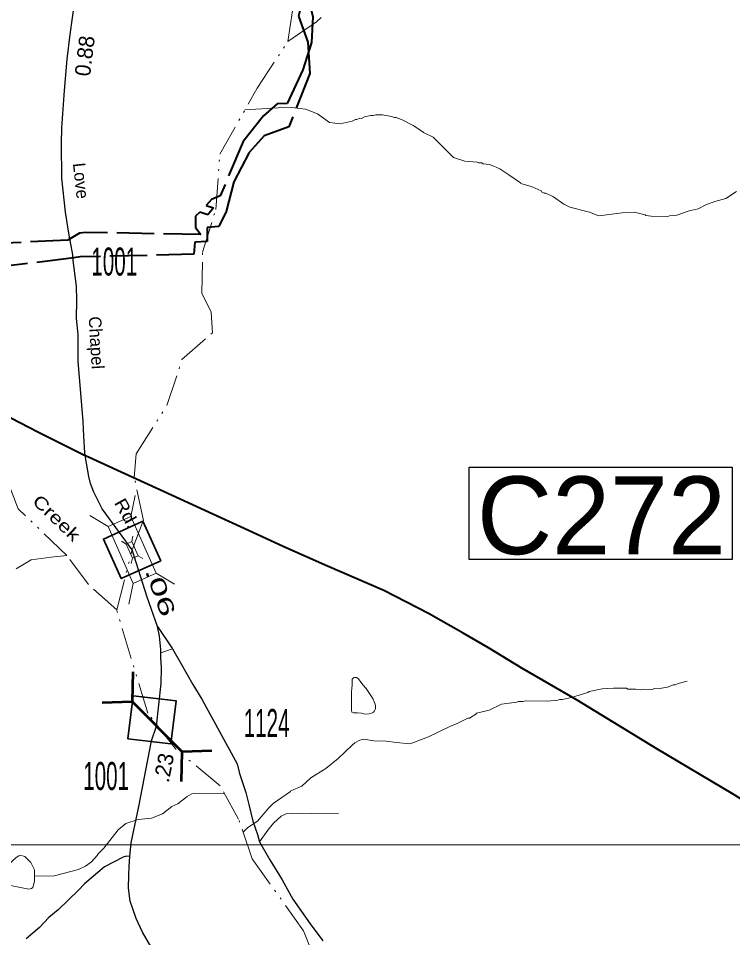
# Model space of a CAD drawing. Extents: x 472450 to 514595, y 155055 to 196778.
# Drawn here: x 478970 to 480117, y 161898 to 163374 of the extents above; entities that cross this region are included whole.
import ezdxf
from ezdxf.enums import TextEntityAlignment as Align

# ---------------------------------------------------------------- set-up
doc = ezdxf.new("R2010")
doc.units = 0
doc.header["$LTSCALE"] = 10
doc.linetypes.add('DASH_DOUBLE_DOT', pattern=[9.2, 5, -1.2, 0.3, -1.2, 0.3, -1.2])
doc.linetypes.add('LONG_DASHED', pattern=[7.5, 6, -1.5])
for name, color, linetype, lineweight in [('11', 7, 'Continuous', 40), ('17', 7, 'Continuous', 13), ('31', 7, 'Continuous', 35), ('32', 7, 'Continuous', 25), ('35', 7, 'Continuous', 13), ('48', 7, 'LONG_DASHED', 40), ('49', 7, 'LONG_DASHED', 40), ('50', 7, 'Continuous', 13), ('56', 7, 'Continuous', 40), ('59', 7, 'DASH_DOUBLE_DOT', 13), ('62', 7, 'Continuous', 13), ('63', 7, 'Continuous', 13), ('8', 7, 'Continuous', 25)]:
    doc.layers.add(name, color=color, linetype=linetype, lineweight=lineweight)
doc.layers.add('21', color=7, linetype='Continuous')

msp = doc.modelspace()

# ---------------------------------------------------------------- linework, layer by layer
at = {"layer": '31', "lineweight": 25}
msp.add_lwpolyline([(479693.97, 162653.3), (480115.98, 162653.3), (480115.98, 162504.88), (479693.97, 162504.88)], close=True, dxfattribs=at)
at = {"layer": '31'}
for points in [[(479170.24, 162566.2), (479198.79, 162502.85), (479135.4, 162474.28), (479106.84, 162537.62)], [(479215.21, 162208.92), (479146.2, 162217.04), (479154.32, 162286.1), (479223.33, 162277.98)]]:
    msp.add_lwpolyline(points, close=True, dxfattribs=at)
at = {"layer": '32'}
for points in [[(479152.82, 162520.24), (479104.87, 162586.3), (479091.27, 162613.14), (479086.26, 162627.06), (479083.37, 162638.09), (479078.21, 162668.72), (479077.08, 162676.16), (479075.34, 162702.6), (479074.28, 162726.4), (479066.47, 162823.53), (479066.12, 162866.37), (479063.64, 162891.6), (479064.24, 162921.21), (479063.35, 162943.79), (479058.31, 162985.08), (479057.6, 162994.32), (479051.92, 163025.85), (479045.98, 163062.63), (479040.06, 163116.96), (479039.7, 163173.02), (479040.09, 163198.02), (479044.47, 163257.93), (479048.48, 163308.51), (479053.36, 163348.11), (479060.79, 163401.55)], [(479193.71, 162397.39), (479177.05, 162444.17), (479152.82, 162520.24)], [(479149.03, 162027.93), (479151.16, 162049.6), (479163.58, 162108.03), (479184.14, 162213.41), (479191.71, 162237.08), (479199.39, 162305.73), (479200.1, 162331.31), (479199.04, 162346.94), (479198.68, 162360.44), (479196.55, 162381.76), (479193.71, 162397.39)], [(479193.71, 162397.39), (479217.85, 162361.51), (479232.01, 162336.37), (479250.44, 162303.8), (479264.73, 162280.46), (479321.35, 162176.68), (479325.19, 162161.31), (479335.59, 162130.65), (479339.98, 162111.43), (479346.55, 162084.59), (479354.02, 162063.18), (479357.53, 162051.65), (479373.98, 162022.55), (479393.48, 161990.13), (479410.73, 161959.41), (479438.65, 161919.57), (479459.14, 161892.2)], [(479149.03, 162027.93), (479144.03, 162028.51), (479138.51, 162026.73), (479108.43, 162011.35), (479076.29, 161983.76), (479067, 161973.52), (479034.23, 161942.28), (479019.4, 161929.65), (479003.96, 161914.05), (478982.91, 161895.44)], [(479196.23, 161860.46), (479169.61, 161906.28), (479159.33, 161928.21), (479149.74, 161956.28), (479147.26, 161977.24), (479147.61, 161997.84), (479148.32, 162011.94), (479149.03, 162027.93)]]:
    msp.add_lwpolyline(points, dxfattribs=at)
at = {"layer": '35'}
msp.add_line((479198.68, 162354.76), (479217.85, 162361.51), dxfattribs=at)
msp.add_lwpolyline([(479357.53, 162051.65), (479370.88, 162070.36), (479379.58, 162081.22), (479391.95, 162092.62), (479399.88, 162096.12), (479419.43, 162097.68), (479463.31, 162096.43), (479484.05, 162096.74)], dxfattribs=at)
at = {"layer": '48'}
for points in [[(479640.54, 163778.42), (479605.75, 163717.02), (479541.74, 163610.61), (479477.72, 163542.62), (479447.24, 163480.54), (479425.9, 163400.73), (479419.8, 163377.09), (479435.05, 163335.7), (479438.09, 163285.45), (479404.56, 163199.73), (479364.93, 163184.95), (479340.55, 163158.34), (479316.16, 163111.05), (479303.97, 163063.75), (479291.77, 163039.36), (479273.48, 163037.89), (479273.48, 163015.72), (479253.67, 163014.24), (479252.14, 162995.03), (479069.24, 162990.59), (479059.43, 162989.37)], [(479059.43, 162989.37), (478950.36, 162975.81), (478767.46, 162968.42), (478618.09, 162965.47), (478610.47, 163123.61), (478784.22, 163190.12), (478784.22, 163345.31), (478688.2, 163367.48), (478508.35, 163234.46), (478342.21, 163370.43), (478341.79, 163370.54)]]:
    msp.add_lwpolyline(points, dxfattribs=at)
at = {"layer": '49'}
for points in [[(479650.66, 163831.61), (479583.51, 163730.38), (479519.49, 163623.97), (479467.44, 163552.14), (479421.25, 163465.27), (479435.79, 163405.41), (479442.86, 163376.1), (479440.84, 163335.17), (479426.7, 163291.2), (479401.62, 163236.83), (479385.47, 163236.32), (479363.76, 163217.12), (479330.94, 163176.18), (479294.34, 163089), (479280.22, 163083.09), (479271.5, 163073.09), (479283.25, 163069.67), (479274.38, 163058.44), (479261.44, 163062.8), (479254.38, 163056.06), (479254.34, 163037.75), (479263.16, 163026.59), (479078.44, 163030.15), (479068.62, 163028.93)], [(479068.62, 163028.93), (479049.56, 163017.48), (478780.44, 163005.31), (478620.06, 163001.14), (478609.56, 163171.81), (478794.47, 163228.86), (478794.31, 163384.86), (478686.44, 163414.02), (478502.28, 163279.31), (478401.97, 163365.12), (478345.25, 163411.52)]]:
    msp.add_lwpolyline(points, dxfattribs=at)
at = {"layer": '50'}
for p, q in [((479150.9, 162574.05), (479157.84, 162607.38)), ((479114.32, 162557.89), (479085.01, 162575.2)), ((479220.63, 162465.28), (479191.32, 162482.59)), ((479147.8, 162433.09), (479154.73, 162466.42))]:
    msp.add_line(p, q, dxfattribs=at)
at = {"layer": '50', "linetype": 'LONG_DASHED'}
for p, q in [((479143.19, 162529.65), (479135.87, 162533.98)), ((479152.34, 162533.69), (479154.07, 162542.02)), ((479151.56, 162498.45), (479153.3, 162506.78)), ((479169.77, 162506.5), (479162.44, 162510.82))]:
    msp.add_line(p, q, dxfattribs=at)
at = {"layer": '50', "lineweight": 53}
for p, q in [((479104.85, 162275.29), (479152.66, 162276.58)), ((479231.85, 162148.2), (479233.17, 162196)), ((479280.97, 162197.28), (479233.17, 162196))]:
    msp.add_line(p, q, dxfattribs=at)
at = {"layer": '50'}
msp.add_lwpolyline([(479114.32, 162557.89), (479154.73, 162466.42), (479191.32, 162482.59), (479150.9, 162574.05)], close=True, dxfattribs=at)
at = {"layer": '50', "linetype": 'LONG_DASHED'}
msp.add_lwpolyline([(479143.19, 162529.65), (479153.3, 162506.78), (479162.44, 162510.82), (479152.34, 162533.69)], close=True, dxfattribs=at)
at = {"layer": '50', "lineweight": 53}
msp.add_lwpolyline([(479153.97, 162324.38), (479152.66, 162276.58), (479233.17, 162196)], dxfattribs=at)
at = {"layer": '56'}
for points in [[(479082.58, 162668.98), (479073.99, 162672.9), (479001.48, 162709.55), (478944.68, 162738.56), (478890.37, 162770.58), (478807.82, 162826.27), (478699.36, 162900.72), (478628.26, 162949.54), (478530.12, 163018.91), (478407.83, 163102.72), (478334.61, 163152.09)], [(480472.22, 161914.6), (480419.6, 161945.99), (480351.97, 161985.59), (480234.32, 162055.29), (480117.35, 162128.02), (479994.83, 162200.87), (479866.99, 162278.7), (479778.25, 162330.25), (479724.57, 162362.86), (479684.13, 162386.73), (479628.59, 162418.22), (479556.7, 162454.79), (479466.5, 162494.17), (479396.38, 162525.29), (479339.51, 162551.25), (479269.36, 162583.59), (479197.39, 162616.5), (479135.08, 162645.02), (479082.58, 162668.98)]]:
    msp.add_lwpolyline(points, dxfattribs=at)
at = {"layer": '59'}
for points in [[(479128.03, 162423.81), (479152.82, 162520.24), (479170.89, 162567.53), (479156.38, 162636.33), (479159.44, 162674.3), (479208.81, 162752.33), (479232.88, 162825.88), (479281.66, 162868.91), (479279.53, 162901.97), (479264.91, 162932.3), (479265.81, 162998.3), (479287.16, 163066.91), (479293.53, 163155.81), (479353.59, 163261.64), (479402.97, 163336.69), (479425.22, 163486.3), (479472.75, 163607.39), (479589.5, 163763.12), (479626.38, 163849.42), (479631.88, 163884.31), (479732.75, 164002.33), (479893.05, 164359.39)], [(479047.88, 162511.45), (478970.16, 162586.05), (478953.09, 162629.44), (478954, 162700.44), (478907.38, 162797.41), (478873.22, 162897.16), (478808.62, 163002.5), (478744.91, 163180.84), (478490.89, 163516.83), (478477.83, 163556.49), (478456.72, 163570.58)], [(479047.88, 162511.45), (479023, 162508.38), (478990.78, 162504.5), (478966.5, 162489.7)], [(479128.03, 162423.81), (479082.94, 162464.75), (479047.88, 162511.45)], [(480118.03, 160790.17), (480116.5, 160867.25), (480094.25, 160902.7), (480033.28, 160898.94), (480005.56, 160921.5), (479976, 160978.12), (479956.78, 161052.55), (479919.59, 161121.31), (479920.22, 161169.33), (479930.88, 161195.12), (479926, 161215.23), (479834.25, 161364.14), (479802.25, 161432.83), (479702.28, 161548.88), (479682.47, 161592.28), (479529.47, 161734.44), (479442.59, 161872.23), (479427.97, 161908.55), (479345.66, 162024.25), (479323.72, 162087.73), (479294.16, 162141.36), (479222.98, 162200.22), (479177.81, 162257.94), (479128.03, 162423.81)]]:
    msp.add_lwpolyline(points, dxfattribs=at)
at = {"layer": '62'}
for points in [[(479402.97, 163336.69), (479448.81, 163368.02), (479456.28, 163375.38)], [(479333.82, 163226.8), (479387.06, 163229.95), (479391.34, 163231.11), (479409.03, 163230.75), (479430.94, 163228.06), (479450.34, 163220.42), (479469.69, 163206.78), (479486.72, 163204.19), (479506.25, 163208.8), (479511.19, 163211.19), (479513.62, 163211.14), (479518.53, 163213.3), (479520.97, 163213.25), (479525.91, 163215.66), (479535.72, 163217.95), (479539.97, 163217.86), (479544.22, 163219.03), (479554.59, 163219.08), (479569.19, 163216.28), (479574.03, 163214.44), (479576.47, 163214.38), (479586.22, 163210.69), (479603.72, 163201.83), (479619.47, 163191.75), (479620.69, 163190.48), (479635.78, 163182.92), (479668.91, 163150.25), (479687.03, 163144.38), (479706.59, 163142.98), (479709, 163141.69), (479713.88, 163141.58), (479716.28, 163140.28), (479726, 163139.09), (479733.28, 163136.44), (479743, 163132), (479757.5, 163122.7), (479776.19, 163109.56), (479776.78, 163108.55), (479795, 163103.19), (479809.56, 163096.89), (479810.16, 163095.12), (479814.38, 163093.3), (479816.81, 163093.23), (479828.94, 163087), (479845.84, 163075.66), (479855.5, 163070.7), (479887.09, 163062.81), (479901.69, 163056.52), (479939.53, 163061.52), (479959.06, 163062.61), (479976.12, 163058.52), (479977.28, 163057.25), (479985.81, 163056.08), (480012.66, 163055.53), (480015.09, 163056.73), (480027.31, 163057.73), (480046.91, 163064.84), (480061.59, 163067.81), (480073.91, 163074.31), (480087.97, 163079.53), (480105.78, 163084.67), (480123, 163095.58)], [(479330.91, 162066.91), (479338.59, 162074.42), (479354, 162084.61), (479372, 162105.77), (479379.38, 162112.86), (479407.16, 162132.06), (479407.75, 162133.3), (479424.97, 162140.95), (479439.75, 162154.17), (479463.81, 162168.94), (479483.5, 162185.05), (479505.78, 162206.86), (479510.09, 162210.28), (479518.12, 162214.61), (479524.84, 162216.23), (479540.69, 162213.66), (479560.75, 162213.27), (479577.19, 162210.67), (479597.91, 162209.02), (479601.56, 162209.69), (479628.53, 162220.14), (479662.94, 162236.72), (479674.59, 162241.48), (479691.78, 162249.89), (479694.22, 162249.84), (479704.66, 162256.38), (479705.34, 162258.12), (479726.12, 162262.7), (479745.75, 162272.31), (479770.22, 162275.58), (479772.66, 162276.77), (479779.97, 162276.62), (479784.25, 162277.8), (479819, 162277.34), (479836.12, 162278.75), (479838.56, 162279.95), (479843.44, 162279.84), (479858.16, 162283.31), (479884.5, 162291.03), (479886.34, 162292.75), (479907.16, 162297.33), (479925.41, 162298.2), (479946.19, 162298.05), (479948.59, 162296.75), (479960.78, 162296.5), (479968.06, 162295.34), (479972.97, 162296.5), (479987.59, 162296.2), (479991.88, 162297.38), (479999.81, 162297.22), (480002.28, 162298.41), (480012.06, 162299.97), (480021.88, 162303.52), (480024.31, 162303.47), (480029.25, 162305.88), (480043.88, 162309.33)], [(479301.28, 162128.44), (479253.41, 162129.41), (479248.5, 162128.25), (479241.19, 162124.16), (479226.38, 162112.69), (479216.53, 162107.89), (479201.72, 162096.44), (479183.97, 162089.53), (479162.59, 162087.47), (479142.94, 162080.86), (479130.62, 162070.84), (479107.62, 162041.3), (479098.34, 162032.23), (479096.47, 162029.27), (479087.81, 162019.44), (479077.91, 162012.39), (479066.88, 162007.11), (479027.72, 161996.64), (478996, 161996.53)]]:
    msp.add_lwpolyline(points, dxfattribs=at)
for points in [[(479528.41, 162297.45), (479536.19, 162286.28), (479539.78, 162280.7), (479541.56, 162276.42), (479542.75, 162272.64), (479543.28, 162269.14), (479543.22, 162264.89), (479541.97, 162261.66), (479540.09, 162259.44), (479537, 162258.25), (479533.34, 162257.08), (479526.66, 162256.47), (479521.19, 162257.83), (479514.44, 162258.45), (479508.38, 162258.58), (479505.34, 162259.89), (479504.78, 162262.91), (479504.84, 162268.91), (479504.97, 162275.66), (479505.09, 162284.91), (479505.16, 162291.66), (479505.31, 162298.16), (479505.97, 162303.16), (479506.09, 162309.16), (479506.09, 162312.41), (479507.94, 162314.61), (479509.22, 162315.34), (479512.84, 162315.27), (479515.88, 162313.45), (479518.84, 162309.64), (479523.03, 162303.56)], [(478996, 161996.53), (478995.94, 161992.78), (478995.91, 161988.03), (478993.25, 161978.33), (478991.41, 161976.36), (478987.12, 161975.19), (478933.66, 161986.28), (478927, 161991.91), (478927.69, 161997.41), (478931.44, 162001.58), (478944.31, 162007.58), (478954.16, 162014.88), (478966.53, 162026.12), (478970.84, 162029.05), (478973.28, 162029.75), (478980.56, 162027.84), (478990.19, 162018.41), (478996.12, 162006.28)]]:
    msp.add_lwpolyline(points, close=True, dxfattribs=at)
at = {"layer": '63'}
msp.add_lwpolyline([(476458.9, 172350.87), (491060.41, 172350.87), (491060.41, 162046.38), (476458.9, 162046.38)], close=True, dxfattribs=at)

# ---------------------------------------------------------------- texts
at = {"layer": '11'}
for s, rotation, p in [('Love', 276.217, (479060.88, 163111.96)), ('Chapel', 273.347, (479085.53, 162852.36))]:
    msp.add_text(s, height=20, rotation=rotation, dxfattribs=at).set_placement(p, align=Align.CENTER)
at = {"layer": '11', "width": 1.2}
msp.add_text('Rd.', height=20, rotation=299.006, dxfattribs=at).set_placement((479135.45, 162574.22), align=Align.CENTER)
at = {"layer": '17'}
for s, rotation, p in [('0.88', 82.971, (479089.21, 163311.99)), ('.23', 78.959, (479216.04, 162168.04))]:
    msp.add_text(s, height=25, rotation=rotation, dxfattribs=at).set_placement(p, align=Align.CENTER)
at = {"layer": '17', "width": 1.75}
msp.add_text('.06', height=25, rotation=289.604, dxfattribs=at).set_placement((479186.6, 162448.78), align=Align.CENTER)
at = {"layer": '21', "width": 1.3}
msp.add_text('Creek', height=20, rotation=316.175, dxfattribs=at).set_placement((479024.59, 162564.3), align=Align.CENTER)
at = {"layer": '31'}
msp.add_text('C272', height=125, dxfattribs=at).set_placement((479706.29, 162513.32))
at = {"layer": '8', "width": 0.55}
for s, p in [('1001', (479124.14, 162960.78)), ('1124', (479368.66, 162219.62)), ('1001', (479111.1, 162134.6))]:
    msp.add_text(s, height=45, dxfattribs=at).set_placement(p, align=Align.CENTER)

doc.saveas('drawing.dxf')
